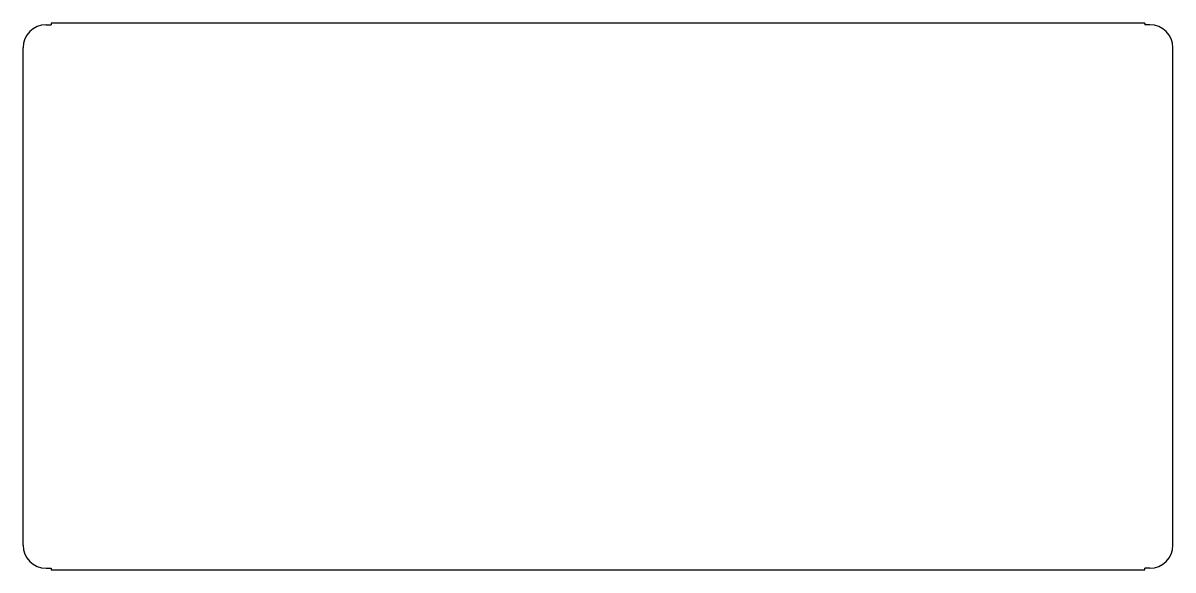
# Model space of a CAD drawing. Header units: inches. Extents: x -0.94 to 0.94, y -0.45 to 0.45.
import ezdxf

# ---------------------------------------------------------------- set-up
doc = ezdxf.new("R2010")
doc.units = ezdxf.units.IN
doc.layers.get('0').update_dxf_attribs({"linetype": 'CONTINUOUS'})

msp = doc.modelspace()

# ---------------------------------------------------------------- linework, layer by layer
for p, q in [((-0.9051, 0.4458), (-0.8971, 0.4458)), ((0.8971, 0.4488), (-0.8971, 0.4488)), ((-0.8971, 0.4488), (-0.8971, 0.4458)), ((0.8971, 0.4488), (0.8971, 0.4458)), ((0.9051, 0.4458), (0.8971, 0.4458)), ((-0.9431, -0.4078), (-0.9431, 0.4078)), ((0.9431, -0.4078), (0.9431, 0.4078)), ((-0.9051, -0.4458), (-0.8971, -0.4458)), ((-0.8971, -0.4458), (-0.8971, -0.4488)), ((-0.8971, -0.4488), (0.8971, -0.4488)), ((0.9051, -0.4458), (0.8971, -0.4458)), ((0.8971, -0.4488), (0.8971, -0.4458))]:
    msp.add_line(p, q)
for centre, start, end in [((-0.9051, 0.4078), 90, 180), ((0.9051, 0.4078), 0, 90), ((-0.9051, -0.4078), 180, 270), ((0.9051, -0.4078), -90, 0)]:
    msp.add_arc(centre, 0.038, start, end)

doc.saveas('drawing.dxf')
